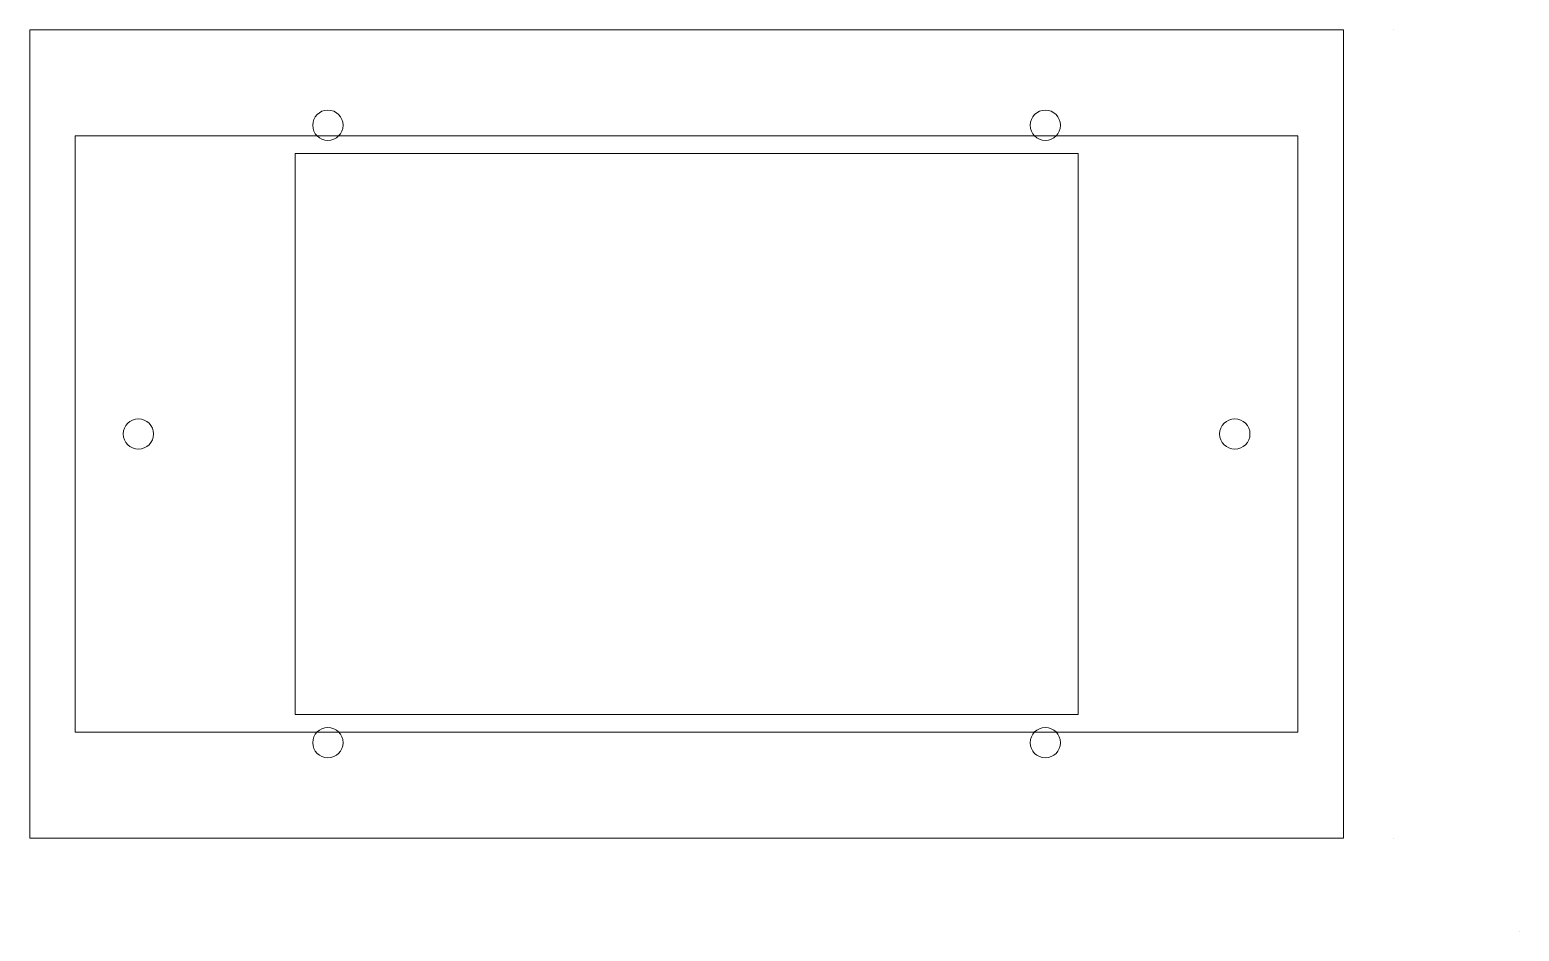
# Model space of a CAD drawing. Extents: x -65 to 82, y -49 to 40.
import ezdxf

# ---------------------------------------------------------------- set-up
doc = ezdxf.new("R2010")
doc.units = 0
doc.layers.get('0').update_dxf_attribs({"linetype": 'CONTINUOUS', "lineweight": 0})
for name, color, linetype, lineweight in [('Fori Supporto 4p', 1, 'CONTINUOUS', 0), ('Scatola 4p', 2, 'CONTINUOUS', 0), ('Schermo', 5, 'CONTINUOUS', 0), ('Supporto 4p', 7, 'CONTINUOUS', 0)]:
    doc.layers.add(name, color=color, linetype=linetype, lineweight=lineweight)

# ---------------------------------------------------------------- blocks, each defined once
blk = doc.blocks.new('x')
at = {"layer": 'Schermo'}
for centre in [(-43.26, 28.61), (27.74, 28.61), (-43.26, -32.49), (27.74, -32.49)]:
    blk.add_circle(centre, 1.5, dxfattribs=at)

msp = doc.modelspace()

# ---------------------------------------------------------------- linework, layer by layer
for p, q in [((70, 40), (70, 40)), ((70, 40), (70, 40)), ((70, 40), (70, 40)), ((70, 40), (70, 40)), ((70, -40), (70, -40)), ((82.39, -49.21), (82.39, -49.21))]:
    msp.add_line(p, q)
at = {"layer": 'Fori Supporto 4p'}
for centre in [(-54.25, 0), (54.25, 0)]:
    msp.add_circle(centre, 1.5, dxfattribs=at)
at = {"layer": 'Scatola 4p'}
for p, q in [((-60.5, 29.5), (-60.5, -29.5)), ((60.5, 29.5), (-60.5, 29.5)), ((60.5, -29.5), (60.5, 29.5)), ((-60.5, -29.5), (60.5, -29.5))]:
    msp.add_line(p, q, dxfattribs=at)
at = {"layer": 'Schermo'}
for p, q in [((38.75, 27.75), (-38.75, 27.75)), ((-38.75, 27.75), (-38.75, -27.75)), ((38.75, -27.75), (38.75, 27.75)), ((-38.75, -27.75), (38.75, -27.75))]:
    msp.add_line(p, q, dxfattribs=at)
at = {"layer": 'Supporto 4p'}
for p, q in [((-65, 40), (-65, -40)), ((65, 40), (-65, 40)), ((65, -40), (65, 40)), ((-65, -40), (65, -40))]:
    msp.add_line(p, q, dxfattribs=at)

# ---------------------------------------------------------------- block references
at = {"layer": 'Schermo'}
msp.add_blockref('x', (7.76, 1.94), dxfattribs=at)

doc.saveas('drawing.dxf')
